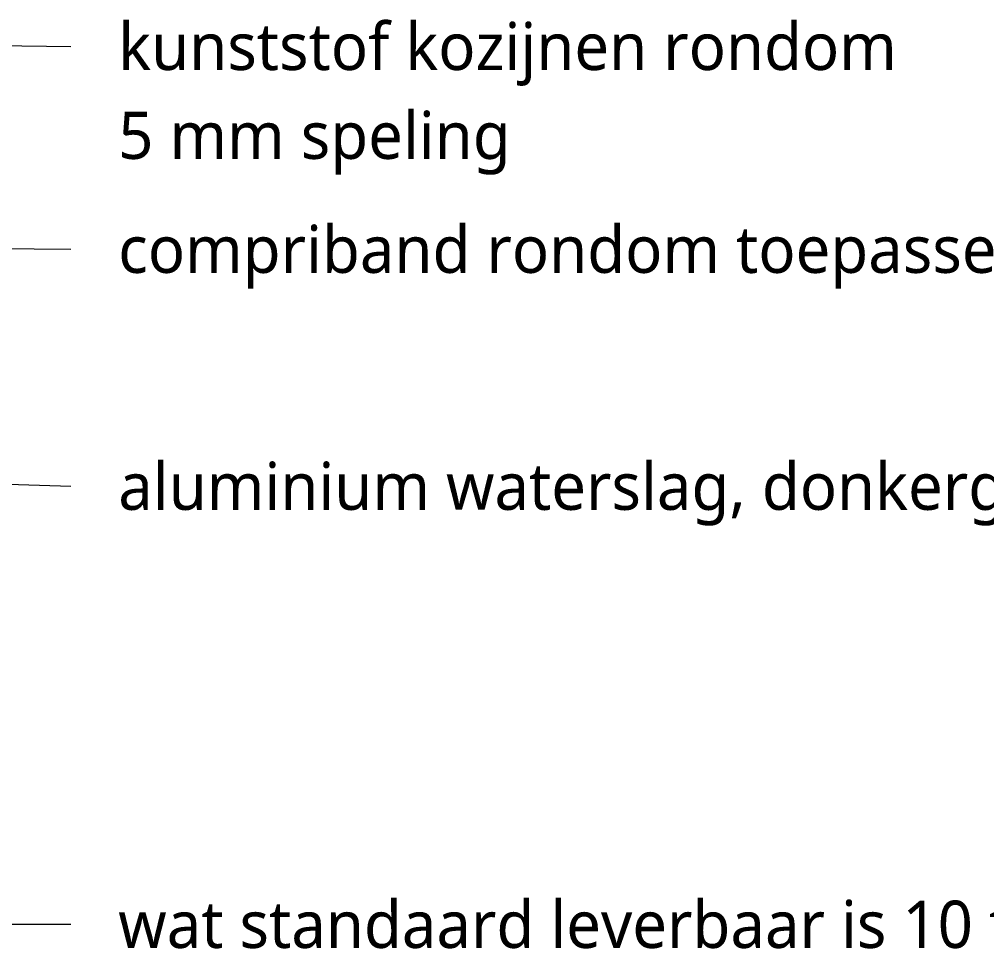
# Model space of a CAD drawing. Header units: millimetres. Extents: x 6732 to 10947, y 894 to 9086.
# Drawn here: x 8660.9 to 8916.5, y 5688.1 to 5933.6 of the extents above; entities that cross this region are included whole.
import ezdxf

# ---------------------------------------------------------------- set-up
doc = ezdxf.new("R2010")
doc.units = ezdxf.units.MM
doc.layers.add('G-ANNO-TEXT', color=231, linetype='Continuous', lineweight=13)
doc.styles.add('Segoe UI_2', font='segoeui.ttf', dxfattribs={"height": 12.5})

msp = doc.modelspace()

# ---------------------------------------------------------------- linework, layer by layer
at = {"layer": 'G-ANNO-TEXT', "color": 250}
for p, q in [((8465, 5929.12), (8674.55, 5926.47)), ((8423.1, 5875.51), (8674.55, 5872.87)), ((8587.41, 5812.91), (8674.55, 5810.26)), ((8634.78, 5694.5), (8674.55, 5694.5))]:
    msp.add_line(p, q, dxfattribs=at)

# ---------------------------------------------------------------- texts
at = {"layer": 'G-ANNO-TEXT', "color": 7, "char_height": 12.5, "attachment_point": 1, "style": 'Segoe UI_2'}
for s, insert, width in [('kunststof kozijnen rondom ', (8687.05, 5932.72), 256.9408), ('5 mm speling', (8687.05, 5909.24), 127.8692), ('compriband rondom toepassen', (8687.05, 5879.12), 295.021), ('aluminium waterslag, donkergrijs', (8687.05, 5816.51), 309.4514), ('wat standaard leverbaar is 10 tot 30 mm', (8687.05, 5700.75), 378.3965)]:
    msp.add_mtext(s, dxfattribs=dict(at, insert=insert, width=width))

doc.saveas('drawing.dxf')
